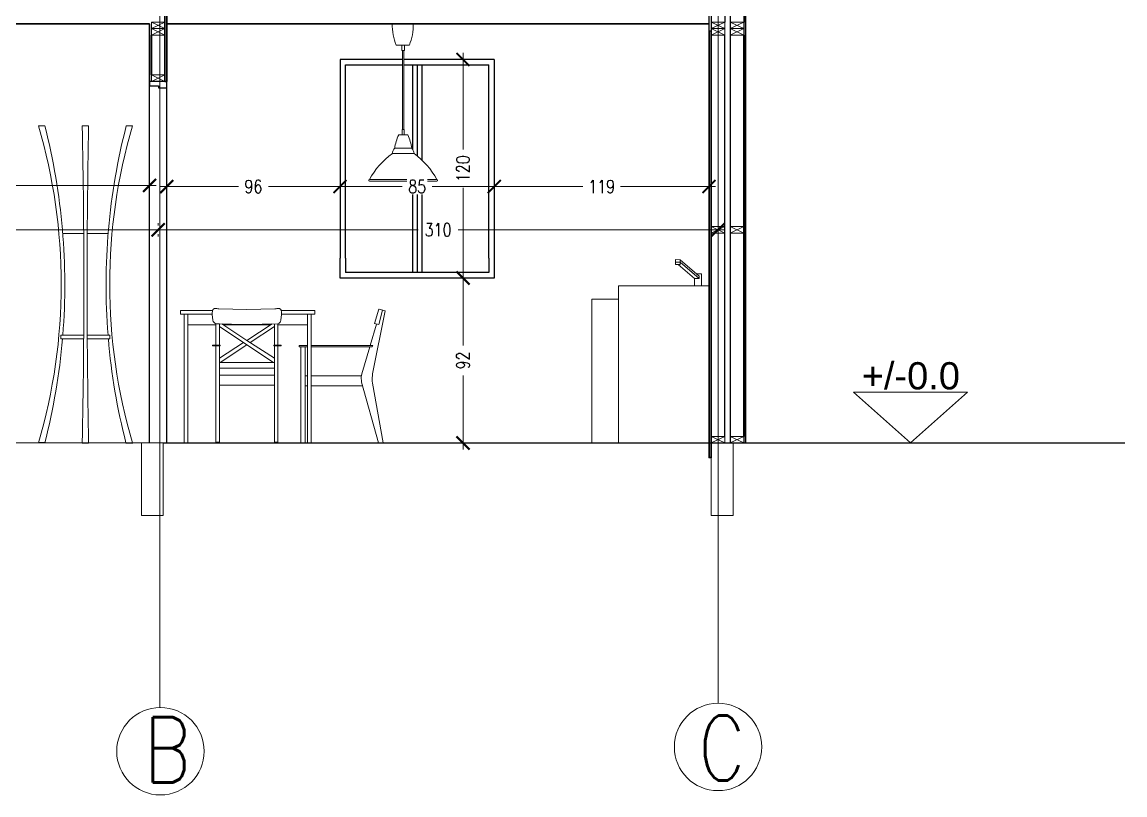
# Model space of a CAD drawing. Header units: millimetres. Extents: x 2260 to 4465, y 2640 to 4441.
# Drawn here: x 3856 to 4465, y 3446 to 3872 of the extents above; entities that cross this region are included whole.
import ezdxf

# ---------------------------------------------------------------- set-up
doc = ezdxf.new("R2010")
doc.units = ezdxf.units.MM
for name, color, linetype, lineweight in [('A-ANNO-DIMS', 3, 'Continuous', 18), ('A-ANNO-SYMB', 3, 'Continuous', 18), ('A-DETL-MCUT', 4, 'Continuous', 25), ('A-ELEV-IDEN', 3, 'Continuous', 18), ('A-ELEV-MBE2', 4, 'Continuous', 25), ('A-FURN', 8, 'Continuous', 18), ('A-SECT-MCUT', 7, 'Continuous', 35), ('A-WALL-STUD', 3, 'Continuous', 18)]:
    doc.layers.add(name, color=color, linetype=linetype, lineweight=lineweight)
doc.styles.add('ARIAL', font='Arial.ttf')
doc.styles.add('E-ROMANS', font='romans.shx', dxfattribs={"width": 0.8})
doc.styles.get("Standard").update_dxf_attribs({"font": 'Arial.ttf'})
doc.dimstyles.new('Copy of TICK_36', dxfattribs={"dimtxt": 3.6, "dimasz": 3.6, "dimexe": 1.8, "dimexo": 1.2, "dimgap": 1.8, "dimtad": 0, "dimdec": 0, "dimzin": 0, "dimdsep": 46, "dimtxsty": 'ARIAL', "dimblk": 'ARCHTICK', "dimblk1": 'ARCHTICK', "dimblk2": 'ARCHTICK', "dimcen": 1.8, "dimdle": 1.8, "dimclrd": 256, "dimclre": 256, "dimclrt": 256, "dimadec": 0, "dimazin": 0, "dimtfac": 1, "dimtdec": 0, "dimtmove": 1, "dimatfit": 3, "dimldrblk": 'OPEN90', "dimfxl": 1, "dimtfill": 1, "dimtolj": 1, "dimtzin": 0, "dimlwd": -1, "dimlwe": -1, "dimarcsym": 0})

# ---------------------------------------------------------------- blocks, each defined once
blk = doc.blocks.new('_ArchTick')
at = {"color": 0, "linetype": 'ByBlock', "const_width": 0.15}
blk.add_lwpolyline([(-0.5, -0.5), (0.5, 0.5)], dxfattribs=at)
blk = doc.blocks.new('*D158')
at = {"layer": 'A-ANNO-DIMS', "transparency": 16777216}
for p, q in [((3616.61, 3757.68), (3764.68, 3757.68)), ((3620.21, 3755.37), (3620.21, 3754.08)), ((3934.75, 3757.68), (3786.69, 3757.68)), ((3931.15, 3755.37), (3931.15, 3754.08))]:
    blk.add_line(p, q, dxfattribs=at)
at = {"layer": 'A-ANNO-DIMS', "transparency": 16777216, "xscale": 7.2, "yscale": 7.2, "zscale": 7.2, "rotation": 180}
blk.add_blockref('_ArchTick', (3620.21, 3757.68), dxfattribs=at)
at = {"layer": 'A-ANNO-DIMS', "transparency": 16777216, "xscale": 7.2, "yscale": 7.2, "zscale": 7.2}
blk.add_blockref('_ArchTick', (3931.15, 3757.68), dxfattribs=at)
at = {"layer": 'A-ANNO-DIMS', "transparency": 16777216, "insert": (3775.68, 3757.68), "char_height": 7.2, "attachment_point": 5, "style": 'E-ROMANS', "bg_fill": 3, "box_fill_scale": 1.1, "bg_fill_color": 256, "bg_fill_true_color": 13158600, "bg_fill_transparency": 0}
blk.add_mtext('\\A1;310', dxfattribs=at)
blk = doc.blocks.new('_Open90')
at = {"color": 0, "linetype": 'ByBlock', "lineweight": -2}
for p, q in [((0, 0), (-1, 0)), ((-0.5, 0.5), (0, 0)), ((0, 0), (-0.5, -0.5))]:
    blk.add_line(p, q, dxfattribs=at)
blk = doc.blocks.new('*D159')
at = {"layer": 'A-ANNO-DIMS', "transparency": 16777216}
for p, q in [((3931.15, 3760.08), (3931.15, 3761.37)), ((4240.09, 3760.17), (4240.09, 3761.37)), ((3927.55, 3757.77), (4074.62, 3757.77)), ((4243.69, 3757.77), (4096.63, 3757.77))]:
    blk.add_line(p, q, dxfattribs=at)
at = {"layer": 'A-ANNO-DIMS', "transparency": 16777216, "xscale": 7.2, "yscale": 7.2, "zscale": 7.2, "rotation": 180}
blk.add_blockref('_ArchTick', (3931.15, 3757.77), dxfattribs=at)
at = {"layer": 'A-ANNO-DIMS', "transparency": 16777216, "xscale": 7.2, "yscale": 7.2, "zscale": 7.2}
blk.add_blockref('_ArchTick', (4240.09, 3757.77), dxfattribs=at)
at = {"layer": 'A-ANNO-DIMS', "transparency": 16777216, "insert": (4085.62, 3757.77), "char_height": 7.2, "attachment_point": 5, "style": 'E-ROMANS', "bg_fill": 3, "box_fill_scale": 1.1, "bg_fill_color": 256, "bg_fill_true_color": 13158600, "bg_fill_transparency": 0}
blk.add_mtext('\\A1;310', dxfattribs=at)
blk = doc.blocks.new('*D126')
at = {"layer": 'A-ANNO-DIMS', "transparency": 16777216}
for p, q in [((3716.63, 3784.63), (3716.63, 3785.83)), ((3713.03, 3782.23), (3810.51, 3782.23)), ((3930, 3782.23), (3832.52, 3782.23)), ((3926.4, 3779.83), (3926.4, 3778.63))]:
    blk.add_line(p, q, dxfattribs=at)
at = {"layer": 'A-ANNO-DIMS', "transparency": 16777216, "xscale": 7.2, "yscale": 7.2, "zscale": 7.2, "rotation": 180}
blk.add_blockref('_ArchTick', (3716.63, 3782.23), dxfattribs=at)
at = {"layer": 'A-ANNO-DIMS', "transparency": 16777216, "xscale": 7.2, "yscale": 7.2, "zscale": 7.2}
blk.add_blockref('_ArchTick', (3926.4, 3782.23), dxfattribs=at)
at = {"layer": 'A-ANNO-DIMS', "transparency": 16777216, "insert": (3821.51, 3782.23), "char_height": 7.2, "attachment_point": 5, "style": 'E-ROMANS', "bg_fill": 3, "box_fill_scale": 1.1, "bg_fill_color": 256, "bg_fill_true_color": 13158600, "bg_fill_transparency": 0}
blk.add_mtext('\\A1;210', dxfattribs=at)
blk = doc.blocks.new('*D128')
at = {"layer": 'A-ANNO-DIMS', "transparency": 16777216}
for p, q in [((3932.31, 3781.63), (3975.45, 3781.63)), ((3935.91, 3784.03), (3935.91, 3785.23)), ((4035.12, 3781.63), (3991.98, 3781.63)), ((4031.52, 3784.03), (4031.52, 3785.23))]:
    blk.add_line(p, q, dxfattribs=at)
at = {"layer": 'A-ANNO-DIMS', "transparency": 16777216, "xscale": 7.2, "yscale": 7.2, "zscale": 7.2, "rotation": 180}
blk.add_blockref('_ArchTick', (3935.91, 3781.63), dxfattribs=at)
at = {"layer": 'A-ANNO-DIMS', "transparency": 16777216, "xscale": 7.2, "yscale": 7.2, "zscale": 7.2}
blk.add_blockref('_ArchTick', (4031.52, 3781.63), dxfattribs=at)
at = {"layer": 'A-ANNO-DIMS', "transparency": 16777216, "insert": (3983.71, 3781.63), "char_height": 7.2, "attachment_point": 5, "style": 'E-ROMANS', "bg_fill": 3, "box_fill_scale": 1.1, "bg_fill_color": 256, "bg_fill_true_color": 13158600, "bg_fill_transparency": 0}
blk.add_mtext('\\A1;96', dxfattribs=at)
blk = doc.blocks.new('*D129')
at = {"layer": 'A-ANNO-DIMS', "transparency": 16777216}
for p, q in [((4027.92, 3781.63), (4065.79, 3781.63)), ((4031.52, 3784.03), (4031.52, 3785.23)), ((4120.19, 3781.63), (4082.32, 3781.63)), ((4116.59, 3784.03), (4116.59, 3785.23))]:
    blk.add_line(p, q, dxfattribs=at)
at = {"layer": 'A-ANNO-DIMS', "transparency": 16777216, "xscale": 7.2, "yscale": 7.2, "zscale": 7.2, "rotation": 180}
blk.add_blockref('_ArchTick', (4031.52, 3781.63), dxfattribs=at)
at = {"layer": 'A-ANNO-DIMS', "transparency": 16777216, "xscale": 7.2, "yscale": 7.2, "zscale": 7.2}
blk.add_blockref('_ArchTick', (4116.59, 3781.63), dxfattribs=at)
at = {"layer": 'A-ANNO-DIMS', "transparency": 16777216, "insert": (4074.06, 3781.63), "char_height": 7.2, "attachment_point": 5, "style": 'E-ROMANS', "bg_fill": 3, "box_fill_scale": 1.1, "bg_fill_color": 256, "bg_fill_true_color": 13158600, "bg_fill_transparency": 0}
blk.add_mtext('\\A1;85', dxfattribs=at)
blk = doc.blocks.new('*D130')
at = {"layer": 'A-ANNO-DIMS', "transparency": 16777216}
for p, q in [((4112.99, 3781.63), (4165.4, 3781.63)), ((4116.59, 3784.03), (4116.59, 3785.23)), ((4238.73, 3781.63), (4186.32, 3781.63)), ((4235.13, 3784.03), (4235.13, 3785.23))]:
    blk.add_line(p, q, dxfattribs=at)
at = {"layer": 'A-ANNO-DIMS', "transparency": 16777216, "xscale": 7.2, "yscale": 7.2, "zscale": 7.2, "rotation": 180}
blk.add_blockref('_ArchTick', (4116.59, 3781.63), dxfattribs=at)
at = {"layer": 'A-ANNO-DIMS', "transparency": 16777216, "xscale": 7.2, "yscale": 7.2, "zscale": 7.2}
blk.add_blockref('_ArchTick', (4235.13, 3781.63), dxfattribs=at)
at = {"layer": 'A-ANNO-DIMS', "transparency": 16777216, "insert": (4175.86, 3781.63), "char_height": 7.2, "attachment_point": 5, "style": 'E-ROMANS', "bg_fill": 3, "box_fill_scale": 1.1, "bg_fill_color": 256, "bg_fill_true_color": 13158600, "bg_fill_transparency": 0}
blk.add_mtext('\\A1;119', dxfattribs=at)
blk = doc.blocks.new('*D131')
at = {"layer": 'A-ANNO-DIMS', "transparency": 16777216}
for p, q in [((4099.36, 3734.78), (4099.36, 3693.94)), ((4101.76, 3731.18), (4102.96, 3731.18)), ((4099.36, 3636.58), (4099.36, 3677.42)), ((4101.76, 3640.18), (4102.96, 3640.18))]:
    blk.add_line(p, q, dxfattribs=at)
at = {"layer": 'A-ANNO-DIMS', "transparency": 16777216, "xscale": 7.2, "yscale": 7.2, "zscale": 7.2}
for p, rotation in [((4099.36, 3731.18), 90), ((4099.36, 3640.18), 270)]:
    blk.add_blockref('_ArchTick', p, dxfattribs=dict(at, rotation=rotation))
at = {"layer": 'A-ANNO-DIMS', "transparency": 16777216, "insert": (4099.36, 3685.68), "char_height": 7.2, "attachment_point": 5, "rotation": 90, "style": 'E-ROMANS', "bg_fill": 3, "box_fill_scale": 1.1, "bg_fill_color": 256, "bg_fill_true_color": 13158600, "bg_fill_transparency": 0}
blk.add_mtext('\\A1;92', dxfattribs=at)
blk = doc.blocks.new('*D132')
at = {"layer": 'A-ANNO-DIMS', "transparency": 16777216}
for p, q in [((4099.36, 3855.36), (4099.36, 3802.06)), ((4101.76, 3851.76), (4102.96, 3851.76)), ((4099.36, 3727.58), (4099.36, 3780.87)), ((4101.76, 3731.18), (4102.96, 3731.18))]:
    blk.add_line(p, q, dxfattribs=at)
at = {"layer": 'A-ANNO-DIMS', "transparency": 16777216, "xscale": 7.2, "yscale": 7.2, "zscale": 7.2}
for p, rotation in [((4099.36, 3851.76), 90), ((4099.36, 3731.18), 270)]:
    blk.add_blockref('_ArchTick', p, dxfattribs=dict(at, rotation=rotation))
at = {"layer": 'A-ANNO-DIMS', "transparency": 16777216, "insert": (4099.36, 3791.47), "char_height": 7.2, "attachment_point": 5, "rotation": 90, "style": 'E-ROMANS', "bg_fill": 3, "box_fill_scale": 1.1, "bg_fill_color": 256, "bg_fill_true_color": 13158600, "bg_fill_transparency": 0}
blk.add_mtext('\\A1;120', dxfattribs=at)

msp = doc.modelspace()

# ---------------------------------------------------------------- linework, layer by layer
for p, q in [((3868.58, 3640.18), (3865.08, 3640.18)), ((3889.27, 3640.18), (3892.77, 3640.18)), ((3913.38, 3640.18), (3917.08, 3640.18)), ((3945.56, 3640.3), (3947.56, 3640.3)), ((4013.56, 3640.3), (4015.56, 3640.3))]:
    msp.add_line(p, q)
at = {"layer": 'A-ANNO-DIMS'}
msp.add_lwpolyline([(4314.82, 3668.16), (4346.31, 3640.18), (4377.79, 3668.16)], close=True, dxfattribs=at)
at = {"layer": 'A-ANNO-SYMB', "color": 0}
msp.add_line((3921.9, 3640.18), (3616.46, 3640.18), dxfattribs=at)
at = {"layer": 'A-ANNO-SYMB'}
for centre in [(3932.41, 3470.15), (4240.09, 3472.51)]:
    msp.add_circle(centre, 24.11, dxfattribs=at)
at = {"layer": 'A-DETL-MCUT'}
for p, q in [((3926.4, 3640.18), (3926.4, 3839.65)), ((3935.91, 3640.18), (3935.91, 3839.65))]:
    msp.add_line(p, q, dxfattribs=at)
msp.add_lwpolyline([(4235.14, 3888.37), (4236.34, 3888.37), (4236.34, 3867.35), (4235.14, 3867.35)], close=True, dxfattribs=at)
for points in [[(4254.35, 3888.37), (4254.35, 3872.36)], [(3926.4, 3839.65), (3926.4, 3837.15), (3931.4, 3837.15), (3931.4, 3836.14), (3935.91, 3836.14), (3935.91, 3839.65), (3926.4, 3839.65)]]:
    msp.add_lwpolyline(points, dxfattribs=at)
at = {"layer": 'A-ELEV-IDEN', "color": 3}
for points in [[(3933.9, 3640.18), (3921.9, 3640.18), (3921.9, 3600.15), (3933.9, 3600.15)], [(4248.35, 3640.18), (4236.34, 3640.18), (4236.34, 3600.15), (4248.35, 3600.15)]]:
    msp.add_lwpolyline(points, close=True, dxfattribs=at)
at = {"layer": 'A-ELEV-MBE2'}
for p, q in [((4246.85, 4114.04), (4246.84, 3640.18)), ((4243.84, 3643.78), (4243.84, 3865.15)), ((4031.52, 3851.76), (4031.52, 3742.05)), ((4066.06, 3851.76), (4031.52, 3851.76)), ((4034.53, 3848.76), (4066.06, 3848.76)), ((4034.53, 3742.05), (4034.53, 3848.76)), ((4116.59, 3851.76), (4066.66, 3851.76)), ((4066.66, 3848.76), (4113.59, 3848.76)), ((4071.55, 3848.76), (4071.55, 3802.13)), ((4074.06, 3848.76), (4074.06, 3798.54)), ((4076.56, 3848.76), (4076.56, 3796.35)), ((4113.59, 3742.05), (4113.59, 3848.76)), ((4116.59, 3851.76), (4116.59, 3742.05)), ((4071.55, 3784.66), (4071.55, 3742.05)), ((4074.06, 3784.66), (4074.06, 3742.05)), ((4076.56, 3784.66), (4076.56, 3742.05)), ((4031.52, 3731.18), (4031.52, 3742.05)), ((4034.53, 3742.05), (4034.53, 3734.3)), ((4071.55, 3742.05), (4071.55, 3734.3)), ((4074.06, 3742.05), (4074.06, 3734.3)), ((4076.56, 3742.05), (4076.56, 3734.3)), ((4113.59, 3742.05), (4113.59, 3734.3)), ((4116.59, 3742.05), (4116.59, 3731.18)), ((4116.59, 3731.18), (4031.52, 3731.18)), ((4113.59, 3734.3), (4034.53, 3734.3))]:
    msp.add_line(p, q, dxfattribs=at)
at = {"layer": 'A-ELEV-MBE2', "color": 0}
for p, q in [((3935.91, 3839.65), (3926.4, 3839.65)), ((4236.34, 3645.18), (4236.34, 3674.26))]:
    msp.add_line(p, q, dxfattribs=at)
at = {"layer": 'A-ELEV-MBE2'}
msp.add_lwpolyline([(4243.85, 3888.37), (4243.85, 3872.36)], dxfattribs=at)
at = {"layer": 'A-ELEV-MBE2', "color": 0}
msp.add_lwpolyline([(3933.9, 3640.18), (4464.61, 3640.18)], dxfattribs=at)
at = {"layer": 'A-FURN'}
for p, q in [((4065.35, 3859.62), (4062.49, 3859.62)), ((4066.88, 3859.62), (4065.35, 3859.62)), ((4065.56, 3856.62), (4065.56, 3859.62)), ((4065.56, 3859.62), (4066.06, 3859.62)), ((4066.24, 3859.62), (4066.82, 3859.62)), ((4066.66, 3859.62), (4067.16, 3859.62)), ((4069.74, 3859.62), (4066.88, 3859.62)), ((4067.16, 3859.62), (4067.16, 3856.62)), ((4067.16, 3859.62), (4069.74, 3859.62)), ((4067.16, 3856.62), (4065.56, 3856.62)), ((4066.06, 3856.62), (4066.06, 3813.08)), ((4066.66, 3813.08), (4066.66, 3856.62)), ((4063.86, 3810.08), (4068.86, 3810.08)), ((4066.86, 3813.08), (4065.86, 3813.08)), ((4065.86, 3813.08), (4065.86, 3810.08)), ((4066.36, 3810.08), (4066.66, 3810.08)), ((4066.66, 3810.08), (4066.86, 3810.08)), ((4066.86, 3810.08), (4066.86, 3813.08)), ((4072.36, 3799.84), (4060.36, 3799.84)), ((4066.36, 3802.84), (4061.66, 3802.84)), ((4066.36, 3802.84), (4071.06, 3802.84)), ((4047.76, 3785.46), (4084.96, 3785.46)), ((4047.76, 3785.46), (4066.36, 3785.46)), ((4047.76, 3784.66), (4084.96, 3784.66)), ((4216.62, 3741.3), (4216.62, 3739.99)), ((4219.23, 3741.29), (4216.62, 3741.3)), ((4216.62, 3739.99), (4216.62, 3738.68)), ((4216.62, 3739.99), (4219.23, 3739.99)), ((4216.62, 3738.68), (4219.23, 3738.68)), ((4218.07, 3738.69), (4227.06, 3730.85)), ((4219.23, 3739.99), (4219.23, 3741.29)), ((4229.67, 3732.15), (4219.23, 3741.29)), ((4219.23, 3738.68), (4219.23, 3739.99)), ((4219.23, 3739.99), (4229.67, 3730.85)), ((4227.06, 3730.85), (4227.05, 3726.93)), ((4227.06, 3730.85), (4229.67, 3730.85)), ((4230.97, 3733.46), (4228.18, 3733.46)), ((4229.67, 3730.85), (4229.67, 3732.15)), ((4230.97, 3726.93), (4230.97, 3733.46)), ((4185.22, 3640.18), (4185.22, 3726.93)), ((4185.22, 3726.93), (4235.13, 3726.93)), ((4170.47, 3640.18), (4170.47, 3719.53)), ((4170.47, 3719.53), (4185.16, 3719.53))]:
    msp.add_line(p, q, dxfattribs=at)
at = {"layer": 'A-FURN', "color": 8}
for p, q in [((3865.08, 3815.18), (3868.58, 3815.18)), ((3889.27, 3815.18), (3892.77, 3815.18)), ((3913.56, 3815.18), (3916.97, 3815.18)), ((3879.64, 3757.68), (3878.36, 3757.68)), ((3890.03, 3755.68), (3878.53, 3755.68)), ((3879.64, 3757.68), (3879.64, 3757.68)), ((3879.64, 3757.68), (3890.03, 3757.68)), ((3892.01, 3755.68), (3903.55, 3755.68)), ((3902.41, 3757.68), (3892.02, 3757.68)), ((3902.41, 3757.68), (3903.72, 3757.68)), ((3879.64, 3727.68), (3879.64, 3727.68)), ((3961.23, 3713.3), (3943.56, 3713.3)), ((3943.56, 3713.3), (3961.23, 3713.3)), ((3943.56, 3713.3), (3943.56, 3711.3)), ((3943.56, 3713.3), (3961.23, 3713.3)), ((3964.63, 3714.2), (3980.16, 3713.83)), ((3995.59, 3714.2), (3980.07, 3713.83)), ((4017.56, 3713.3), (3999, 3713.3)), ((3999, 3713.3), (4017.56, 3713.3)), ((4017.56, 3711.3), (4017.56, 3713.3)), ((3943.56, 3711.3), (3960.98, 3711.3)), ((3943.56, 3711.3), (3945.56, 3711.3)), ((3945.56, 3711.3), (3945.56, 3640.3)), ((3945.56, 3711.3), (3947.56, 3711.3)), ((3947.56, 3711.3), (3947.56, 3640.3)), ((3999.25, 3711.3), (4017.56, 3711.3)), ((4013.56, 3711.3), (4013.56, 3640.3)), ((4015.56, 3711.3), (4015.56, 3640.3)), ((3963, 3705.3), (3947.56, 3705.3)), ((3964.98, 3704.34), (3980.11, 3694.35)), ((3966.23, 3705.84), (3980.11, 3696.77)), ((3993.18, 3705.3), (3967.05, 3705.3)), ((3994, 3705.84), (3980.11, 3696.77)), ((3995.25, 3704.34), (3981.9, 3695.61)), ((4013.56, 3705.3), (3997.22, 3705.3)), ((4051.57, 3705.74), (4048.07, 3693.88)), ((3878.53, 3699.68), (3877.53, 3699.68)), ((3877.53, 3699.68), (3877.53, 3697.68)), ((3877.53, 3697.68), (3878.36, 3697.68)), ((3879.64, 3697.68), (3878.36, 3697.68)), ((3878.53, 3699.68), (3890.04, 3699.68)), ((3879.64, 3697.68), (3890.03, 3697.68)), ((3892.01, 3699.68), (3903.49, 3699.68)), ((3902.41, 3697.68), (3892.02, 3697.68)), ((3902.41, 3697.68), (3903.66, 3697.68)), ((3903.49, 3699.68), (3904.49, 3699.68)), ((3904.49, 3697.68), (3903.66, 3697.68)), ((3904.49, 3699.68), (3904.49, 3697.68)), ((3978.3, 3695.55), (3964.98, 3686.9)), ((3965.37, 3684.64), (3980.11, 3694.35)), ((3980.11, 3696.77), (3995.25, 3686.9)), ((3994.86, 3684.64), (3980.11, 3694.35)), ((4047.89, 3693.28), (4043.48, 3678.33)), ((4043.48, 3678.33), (4043.22, 3676.69)), ((4043.22, 3676.69), (4043.37, 3673.73)), ((4043.37, 3673.73), (4052.73, 3640.29))]:
    msp.add_line(p, q, dxfattribs=at)
for points in [[(3964.63, 3714.2), (3964.04, 3714.24), (3963.56, 3714.27), (3963.17, 3714.29), (3962.85, 3714.3), (3962.61, 3714.31), (3962.42, 3714.3), (3962.27, 3714.3), (3962.15, 3714.29), (3962.05, 3714.27), (3961.97, 3714.26), (3961.89, 3714.23), (3961.83, 3714.2), (3961.76, 3714.15), (3961.69, 3714.08), (3961.62, 3714), (3961.54, 3713.9), (3961.45, 3713.76), (3961.35, 3713.59), (3961.25, 3713.37), (3961.16, 3713.08), (3961.07, 3712.71), (3961.01, 3712.24), (3960.98, 3711.67), (3960.98, 3710.98)], [(3995.59, 3714.2), (3996.18, 3714.24), (3996.67, 3714.27), (3997.06, 3714.29), (3997.38, 3714.3), (3997.62, 3714.31), (3997.81, 3714.3), (3997.96, 3714.3), (3998.08, 3714.29), (3998.18, 3714.27), (3998.26, 3714.26), (3998.34, 3714.23), (3998.4, 3714.2), (3998.47, 3714.15), (3998.53, 3714.08), (3998.61, 3714), (3998.69, 3713.9), (3998.78, 3713.76), (3998.88, 3713.59), (3998.98, 3713.37), (3999.07, 3713.08), (3999.15, 3712.71), (3999.22, 3712.24), (3999.25, 3711.67), (3999.25, 3710.98)], [(4052.73, 3640.29), (4055.3, 3640.29), (4049.42, 3673.17), (4049.31, 3674.21), (4049.27, 3675.25), (4049.29, 3676.28), (4049.35, 3677.19), (4049.47, 3678.35), (4056.32, 3713.12), (4053.02, 3713.91), (4052.83, 3713.91), (4050.46, 3706), (4052.82, 3705.45), (4054.93, 3713.45)], [(3963, 3694.18), (3963, 3705.9), (3964.98, 3705.9), (3964.98, 3694.18)], [(3995.25, 3705.86), (3995.25, 3694.18)], [(3997.22, 3694.18), (3997.22, 3705.9)], [(3964.98, 3693.68), (3964.98, 3640.67), (3963, 3640.67), (3963, 3693.68)], [(3995.25, 3693.68), (3995.25, 3640.67), (3997.22, 3640.67), (3997.22, 3693.68)], [(4013.56, 3693.28), (4008.96, 3693.28), (4008.96, 3693.88), (4013.56, 3693.88)], [(4015.56, 3693.88), (4049.69, 3693.88), (4049.17, 3693.28), (4015.56, 3693.28)], [(3980.11, 3681.46), (3964.98, 3681.46), (3964.98, 3684.64), (3980.11, 3684.64)], [(3980.11, 3681.46), (3995.25, 3681.46), (3995.25, 3684.64), (3980.11, 3684.64)], [(3980.11, 3672.05), (3964.98, 3672.05), (3964.98, 3677.55), (3980.11, 3677.55)], [(3980.11, 3672.05), (3995.25, 3672.05), (3995.25, 3677.55), (3980.11, 3677.55)], [(4012.27, 3677.14), (4013.56, 3677.14)], [(4015.56, 3677.14), (4043.29, 3677.14)], [(4013.56, 3671.65), (4012.27, 3671.65)], [(4043.95, 3671.65), (4015.56, 3671.65)]]:
    msp.add_lwpolyline(points, dxfattribs=at)
for points in [[(3960.98, 3710.98), (3961.35, 3707.88, 0.145144), (3961.83, 3706.75, 0.122545), (3963, 3705.9), (3980.32, 3705.57)], [(3999.25, 3710.98), (3998.88, 3707.88, -0.145144), (3998.39, 3706.75, -0.122545), (3997.23, 3705.9), (3979.91, 3705.57)]]:
    msp.add_lwpolyline(points, format="xyb", dxfattribs=at)
for points in [[(3965.31, 3694.18), (3961.18, 3694.18), (3961.18, 3693.68), (3965.31, 3693.68)], [(3994.92, 3694.18), (3999.05, 3694.18), (3999.05, 3693.68), (3994.92, 3693.68)], [(4009.8, 3693.28), (4012.27, 3693.28), (4012.27, 3640.29), (4009.8, 3640.29)]]:
    msp.add_lwpolyline(points, close=True, dxfattribs=at)
at = {"layer": 'A-FURN'}
for centre, radius, start, end in [((4089.52, 3870.62), 29.19, 178.55998, 202.14263), ((4042.71, 3870.62), 29.19, 337.85737, 1.44002), ((4085.07, 3799.68), 23.62, 153.87703, 172.30278), ((4047.65, 3799.68), 23.62, 7.69722, 26.12297), ((4084.5, 3765.99), 41.58, 125.48805, 152.07747), ((4066.59, 3798.93), 6.3, 141.51996, 171.62266), ((4066.13, 3798.93), 6.3, 8.37734, 38.48004), ((4046.47, 3764.45), 43.85, 28.62492, 53.80957), ((4047.76, 3785.06), 0.4, 90, 270), ((4084.96, 3785.06), 0.4, 270, 90)]:
    msp.add_arc(centre, radius, start, end, dxfattribs=at)
at = {"layer": 'A-FURN', "color": 8}
for centre, radius, start, end in [((3566.71, 3727.68), 310.94, 343.65575, 16.34425), ((3528.16, 3727.68), 351.48, 355.43085, 14.41504), ((-582.45, 3727.68), 4472.58, 358.87901, 1.12099), ((8364.5, 3727.68), 4472.58, 178.87901, 181.12099), ((4253.89, 3727.32), 351.48, 165.52383, 184.50977), ((4212.8, 3727.68), 308.4, 163.51773, 196.48273), ((3528.16, 3727.68), 351.48, 345.58496, 355.10372), ((4253.89, 3727.32), 351.48, 184.83688, 194.35394)]:
    msp.add_arc(centre, radius, start, end, dxfattribs=at)
at = {"layer": 'A-SECT-MCUT'}
for p, q in [((4255.26, 4114.04), (4255.26, 3640.18)), ((3754.97, 3871.36), (3926.4, 3871.36)), ((3926.4, 3839.65), (3926.4, 3871.36)), ((3935.91, 3871.36), (4235.14, 3871.36)), ((3927.4, 3843.25), (3927.4, 3865.15)), ((4254.35, 3643.78), (4254.35, 3865.15))]:
    msp.add_line(p, q, dxfattribs=at)
for points in [[(3934.91, 4106.54), (3934.91, 3839.65), (3935.91, 3839.65), (3935.91, 4106.54)], [(4235.13, 3867.35), (4235.13, 3632.11), (4236.34, 3632.11), (4236.34, 3867.35)]]:
    msp.add_lwpolyline(points, dxfattribs=at)
at = {"layer": 'A-WALL-STUD'}
for p, q in [((3927.4, 3868.75), (3934.91, 3872.36)), ((3934.91, 3868.75), (3927.4, 3872.36)), ((4236.34, 3868.75), (4243.85, 3872.36)), ((4243.85, 3868.75), (4236.34, 3872.36)), ((4246.85, 3868.75), (4254.35, 3872.36)), ((4254.35, 3868.75), (4246.85, 3872.36)), ((3927.4, 3865.15), (3934.91, 3868.75)), ((3934.91, 3865.15), (3927.4, 3868.75)), ((4236.34, 3865.15), (4243.85, 3868.75)), ((4243.85, 3865.15), (4236.34, 3868.75)), ((4246.85, 3865.15), (4254.35, 3868.75)), ((4254.35, 3865.15), (4246.85, 3868.75)), ((3927.4, 3839.65), (3934.91, 3843.25)), ((3934.91, 3839.65), (3927.4, 3843.25)), ((4236.34, 3755.97), (4243.84, 3759.57)), ((4243.84, 3755.97), (4236.34, 3759.57)), ((4246.84, 3755.97), (4254.35, 3759.57)), ((4254.35, 3755.97), (4246.84, 3759.57)), ((4236.34, 3640.18), (4243.84, 3643.78)), ((4243.84, 3640.18), (4236.34, 3643.78)), ((4246.84, 3640.18), (4254.35, 3643.78)), ((4254.35, 3640.18), (4246.84, 3643.78))]:
    msp.add_line(p, q, dxfattribs=at)
for points in [[(3927.4, 3868.75), (3934.91, 3868.75), (3934.91, 3872.36), (3927.4, 3872.36)], [(4236.34, 3868.75), (4243.85, 3868.75), (4243.85, 3872.36), (4236.34, 3872.36)], [(4246.85, 3868.75), (4254.35, 3868.75), (4254.35, 3872.36), (4246.85, 3872.36)], [(3927.4, 3865.15), (3934.91, 3865.15), (3934.91, 3868.75), (3927.4, 3868.75)], [(4236.34, 3865.15), (4243.85, 3865.15), (4243.85, 3868.75), (4236.34, 3868.75)], [(4246.85, 3865.15), (4254.35, 3865.15), (4254.35, 3868.75), (4246.85, 3868.75)], [(3927.4, 3839.65), (3934.91, 3839.65), (3934.91, 3843.25), (3927.4, 3843.25)], [(4236.34, 3755.97), (4243.84, 3755.97), (4243.84, 3759.57), (4236.34, 3759.57)], [(4246.84, 3755.97), (4254.35, 3755.97), (4254.35, 3759.57), (4246.84, 3759.57)], [(4236.34, 3640.18), (4243.84, 3640.18), (4243.84, 3643.78), (4236.34, 3643.78)], [(4246.84, 3640.18), (4254.35, 3640.18), (4254.35, 3643.78), (4246.84, 3643.78)]]:
    msp.add_lwpolyline(points, close=True, dxfattribs=at)

# ---------------------------------------------------------------- texts
at = {"layer": 'A-ANNO-DIMS'}
msp.add_text('+/-0.0', height=15.013, dxfattribs=at).set_placement((4319.36, 3669.74))
at = {"layer": 'A-ANNO-SYMB', "char_height": 35.9, "attachment_point": 1, "style": 'E-ROMANS'}
for s, insert in [('B', (3923.31, 3488.87)), ('C', (4229.24, 3489.82))]:
    msp.add_mtext_dynamic_manual_height_columns(s, width=37.201, gutter_width=2.5, heights=[0], dxfattribs=dict(at, insert=insert))

# ---------------------------------------------------------------- next in the draw order: dimensions: what is measured, and where the dimension line sits
at = {"layer": 'A-ANNO-DIMS'}
dim = msp.add_linear_dim(base=(3926.4, 3782.23), p1=(3716.63, 3782.23), p2=(3926.4, 3782.23), dimstyle='Copy of TICK_36', override={"dimscale": 2, "dimtxsty": 'E-ROMANS'}, dxfattribs=at)
dim.commit()
dim.dimension.update_dxf_attribs({"geometry": '*D126', "text_midpoint": (3821.51, 3782.23)})
dim = msp.add_linear_dim(base=(3931.15, 3757.68), p1=(3620.21, 3757.77), p2=(3931.15, 3757.77), text='310', dimstyle='Copy of TICK_36', override={"dimscale": 2, "dimtxsty": 'E-ROMANS'}, dxfattribs=at)
dim.commit()
dim.dimension.update_dxf_attribs({"geometry": '*D158', "text_midpoint": (3775.68, 3757.68)})
dim = msp.add_linear_dim(base=(4099.36, 3640.18), p1=(4099.36, 3731.18), p2=(4099.36, 3640.18), angle=90, text='92', dimstyle='Copy of TICK_36', override={"dimscale": 2, "dimtxsty": 'E-ROMANS'}, dxfattribs=at)
dim.commit()
dim.dimension.update_dxf_attribs({"geometry": '*D131', "text_midpoint": (4099.36, 3685.68)})

# ---------------------------------------------------------------- next in the draw order: dimensions: what is measured, and where the dimension line sits
dim = msp.add_linear_dim(base=(4031.52, 3781.63), p1=(3935.91, 3781.63), p2=(4031.52, 3781.63), dimstyle='Copy of TICK_36', override={"dimscale": 2, "dimtxsty": 'E-ROMANS'}, dxfattribs=at)
dim.commit()
dim.dimension.update_dxf_attribs({"geometry": '*D128', "text_midpoint": (3983.71, 3781.63)})
dim = msp.add_linear_dim(base=(4240.09, 3757.77), p1=(3931.15, 3757.68), p2=(4240.09, 3757.77), text='310', dimstyle='Copy of TICK_36', override={"dimscale": 2, "dimtxsty": 'E-ROMANS'}, dxfattribs=at)
dim.commit()
dim.dimension.update_dxf_attribs({"geometry": '*D159', "text_midpoint": (4085.62, 3757.77)})

# ---------------------------------------------------------------- next in the draw order: linework, layer by layer
at = {"layer": 'A-ANNO-SYMB'}
msp.add_line((3932.16, 3494.15), (3932.16, 4390.36), dxfattribs=at)

# ---------------------------------------------------------------- next in the draw order: dimensions: what is measured, and where the dimension line sits
at = {"layer": 'A-ANNO-DIMS'}
dim = msp.add_linear_dim(base=(4116.59, 3781.63), p1=(4031.52, 3781.63), p2=(4116.59, 3781.63), dimstyle='Copy of TICK_36', override={"dimscale": 2, "dimtxsty": 'E-ROMANS'}, dxfattribs=at)
dim.commit()
dim.dimension.update_dxf_attribs({"geometry": '*D129', "text_midpoint": (4074.06, 3781.63)})

# ---------------------------------------------------------------- next in the draw order: dimensions: what is measured, and where the dimension line sits
dim = msp.add_linear_dim(base=(4099.36, 3851.76), p1=(4099.36, 3731.18), p2=(4099.36, 3851.76), angle=90, text='120', dimstyle='Copy of TICK_36', override={"dimscale": 2, "dimtxsty": 'E-ROMANS'}, dxfattribs=at)
dim.commit()
dim.dimension.update_dxf_attribs({"geometry": '*D132', "text_midpoint": (4099.36, 3791.47)})
dim = msp.add_linear_dim(base=(4235.13, 3781.63), p1=(4116.59, 3781.63), p2=(4235.13, 3781.63), dimstyle='Copy of TICK_36', override={"dimscale": 2, "dimtxsty": 'E-ROMANS'}, dxfattribs=at)
dim.commit()
dim.dimension.update_dxf_attribs({"geometry": '*D130', "text_midpoint": (4175.86, 3781.63)})

# ---------------------------------------------------------------- next in the draw order: linework, layer by layer
at = {"layer": 'A-ANNO-SYMB'}
msp.add_line((4240.09, 3496.63), (4240.09, 4392.84), dxfattribs=at)

doc.saveas('drawing.dxf')
